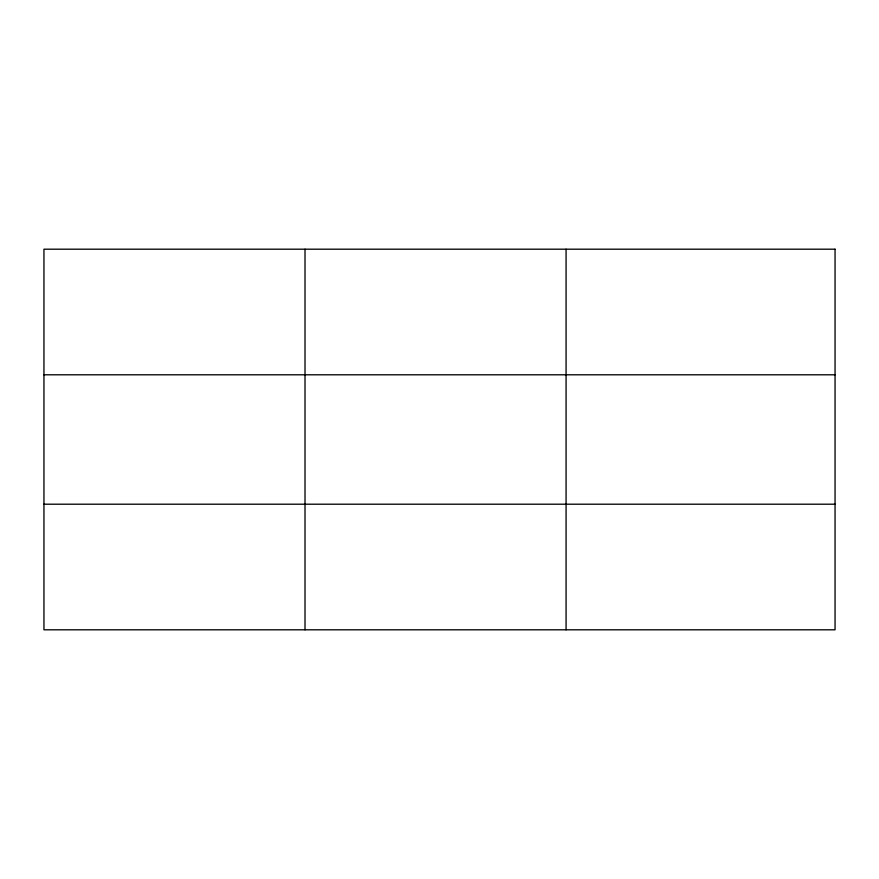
<?xml version="1.0" encoding="UTF-8"?>
<svg xmlns="http://www.w3.org/2000/svg" width="879" height="879" viewBox="0 0 879 879"><rect width="100%" height="100%" fill="white"/><g stroke="black" fill="none" stroke-linecap="round" stroke-linejoin="round"><path stroke-width="1.32" d="M305.013 249.196L305.013 629.803M566.076 249.196L566.076 629.803M43.95 374.795L835.05 374.795M43.95 504.205L835.05 504.205M835.05 249.196L835.05 629.803L43.95 629.803L43.95 249.196L835.05 249.196"/></g></svg>
